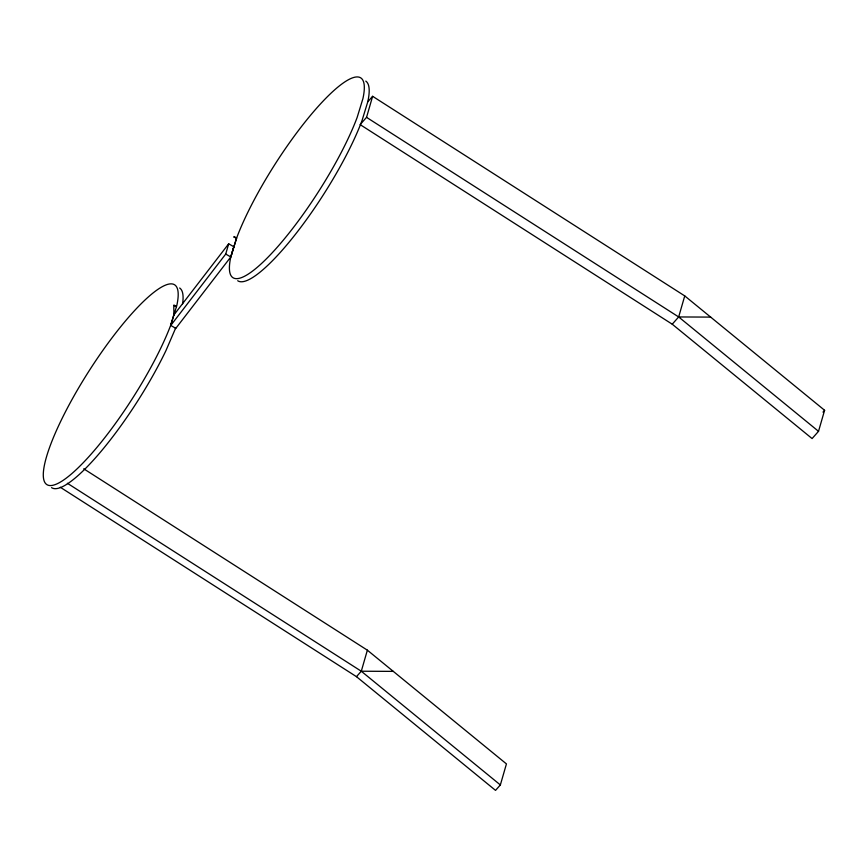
<?xml version="1.0" encoding="UTF-8"?>
<svg xmlns="http://www.w3.org/2000/svg" width="868" height="868" viewBox="0 0 868 868"><rect width="100%" height="100%" fill="white"/><g stroke="black" fill="none" stroke-linecap="round" stroke-linejoin="round"><path stroke-width="1.3" d="M175.434 328.592L175.553 327.811M171.018 324.415L176.801 305.536A118.59 25.693 -57.4 0 0 95.209 361.522A118.59 25.693 -57.4 0 0 57.809 483.465A118.59 25.693 -57.4 0 0 171.018 324.415L174.208 313.348M170.757 325.435L225.734 254.053L228.685 243.799L233.763 246.707L230.801 256.961L175.824 328.343L170.757 325.435L171.745 322.028M230.801 256.961A118.59 25.693 -57.4 0 0 274.689 250.093A118.59 25.693 -57.4 0 0 357.128 117.495L362.922 98.627A118.59 25.693 -57.4 0 0 319.033 105.495A118.59 25.693 -57.4 0 0 236.595 238.082L230.801 256.961L225.734 254.053M366.546 117.354L372.622 96.305L684.744 295.912L824.6 410.282L818.524 431.32L812.09 438.568L672.233 324.198L360.111 124.601L366.546 117.354L678.668 316.95L818.524 431.32M60.304 487.263L356.466 676.66L361.294 671.224L367.37 650.175L83.729 468.796M356.466 676.66L495.541 790.379L500.359 784.943L506.435 763.905L367.37 650.175M672.233 324.198L678.668 316.95L684.744 295.912M231.148 255.832L236.595 238.082L234.143 236.541L233.676 237.072L236.595 238.082M365.775 81.104A118.59 25.693 -57.4 0 1 367.793 101.74L362.01 120.619A118.59 25.693 -57.4 0 1 296.813 232.537A118.59 25.693 -57.4 0 1 237.691 280.722M175.889 327.529L165.994 350.509A118.59 25.693 -57.4 0 1 51.581 487.632M173.719 315.182L228.685 243.799M367.793 101.74L372.622 96.305M822.994 412.094L824.6 410.282M678.668 316.95L710.653 317.102M67.4 483.281L361.294 671.224L393.291 671.376M174.012 305.113L176.454 306.664L173.784 305.373L173.915 314.976M361.294 671.224L500.359 784.943M179.665 288.013A118.59 25.693 -57.4 0 1 182.551 304.017"/></g></svg>
